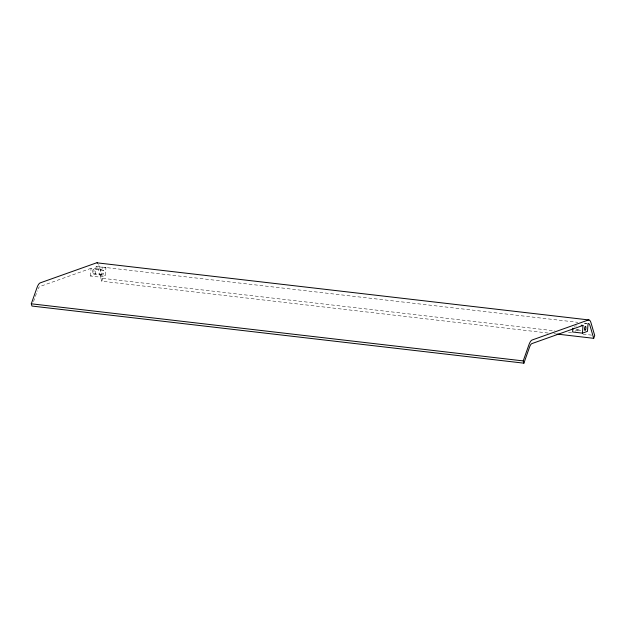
<?xml version="1.0" encoding="UTF-8"?>
<svg xmlns="http://www.w3.org/2000/svg" width="626" height="626" viewBox="0 0 626 626"><rect width="100%" height="100%" fill="white"/><g stroke="black" fill="none" stroke-linecap="round" stroke-linejoin="round"><path stroke-width="0.47" stroke-dasharray="3.13 2.35" d="M90.535 276.019L91.06 268.304L100.903 269.446L105.935 267.654L105.411 275.37L100.371 277.161L90.535 276.019L95.575 274.227L105.411 275.37M95.575 274.227L96.099 266.512L105.935 267.654M100.371 277.161L100.903 269.446M575.137 331.099L577.657 330.199L577.79 328.274M33.538 301.575L37.333 290.847M548.094 333.032L101.772 281.207L102.774 278.367L99.057 265.627A13.021 4.046 -83.4 0 0 98.642 264.493M91.06 268.304L39.97 286.481A9.374 2.911 -83.4 0 0 38.076 288.883M96.561 266.457L577.814 322.335M584.606 323.126L586.546 323.352M584.441 323.212L587.125 323.525M93.564 269.196A2.081 0.649 -83.4 0 1 93.751 272.38A2.081 0.649 -83.4 0 1 92.64 272.232A2.081 0.649 -83.4 0 1 93.564 269.196L103.4 270.338A2.081 0.649 -83.4 0 1 103.587 273.515A2.081 0.649 -83.4 0 1 102.476 273.366A2.081 0.649 -83.4 0 1 103.4 270.338M93.071 273.335L102.914 274.478M576.053 329.417L581.421 330.035M577.657 330.199L581.233 330.614M102.774 278.367L554.918 330.864M568.502 332.445L572.383 332.891M583.056 334.127L593.73 335.372M553.916 333.705L555.857 333.932M101.772 281.207L98.047 268.468A9.374 2.911 -83.4 0 0 96.099 266.512M575.912 325.434A2.081 0.649 -83.4 0 1 576.084 326.373M574.762 327.155A2.081 0.649 -83.4 0 1 574.942 326.224"/><path stroke-width="0.94" d="M572.884 328.134L572.618 331.991L582.454 333.134L587.493 331.342L588.017 323.626A9.374 2.911 -83.4 0 1 589.974 325.583L593.698 338.322L556.827 334.041M582.454 333.134L582.986 325.418L581.194 325.215M582.986 325.418L531.897 343.596A9.374 2.911 -83.4 0 0 529.573 347.07L523.884 363.166L31.957 306.051L31.3 303.798L36.989 287.702A13.021 4.046 -83.4 0 1 40.22 282.882L96.341 262.912A13.021 4.046 -83.4 0 1 97.601 263.084M523.884 363.166L523.226 360.912L528.915 344.816A13.021 4.046 -83.4 0 1 532.139 339.996L588.268 320.027A13.021 4.046 -83.4 0 1 590.975 322.734L594.7 335.481L593.698 338.322M96.991 262.834L588.909 319.949M31.3 303.798L523.226 360.912M585.67 329.487A2.081 0.649 -83.4 0 0 585.482 326.31A2.081 0.649 -83.4 0 0 584.559 329.339A2.081 0.649 -83.4 0 0 585.67 329.487"/></g></svg>
